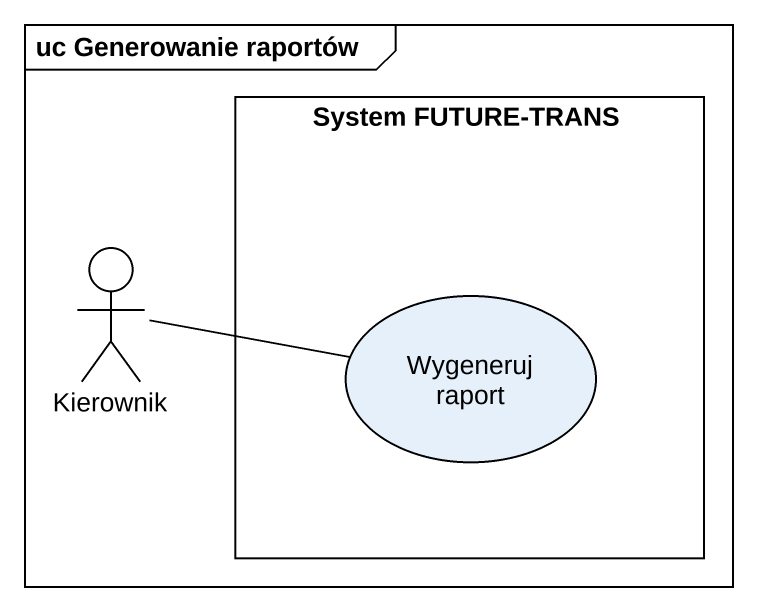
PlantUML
@startuml
mainframe uc Generowanie raportów
rectangle "System FUTURE-TRANS" as System_FUTURE_TRANS {
  usecase "Wygeneruj raport" as Wygeneruj_raport
}
actor Kierownik
Kierownik -right- Wygeneruj_raport
@enduml
